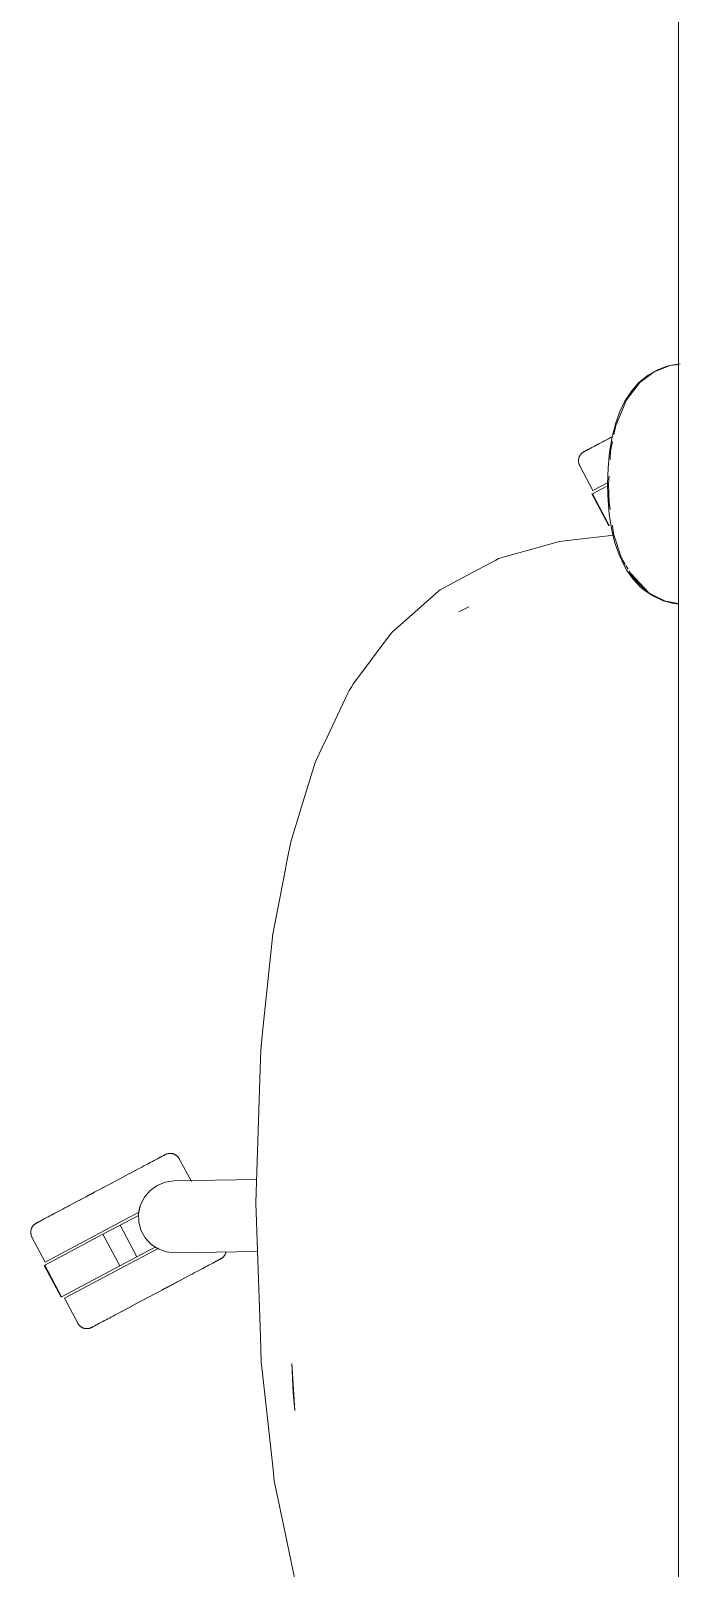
# Model space of a CAD drawing. Header units: millimetres. Extents: x 155927 to 317870, y -36033 to 97293.
# Drawn here: x 160293 to 160546, y 33034 to 33633 of the extents above; entities that cross this region are included whole.
import ezdxf

# ---------------------------------------------------------------- set-up
doc = ezdxf.new("R2010")
doc.units = ezdxf.units.MM
doc.header["$MEASUREMENT"] = 0
doc.layers.add('G-IMPT', color=8, linetype='CONTINUOUS', lineweight=9)
doc.layers.add('I-FURN', color=8, linetype='CONTINUOUS', lineweight=9)

msp = doc.modelspace()

# ---------------------------------------------------------------- linework, layer by layer
at = {"layer": 'G-IMPT'}
for p, q in [((160537.31, 33501.16), (160533.87, 33499.2)), ((160542.47, 33502.9), (160536.28, 33500.49)), ((160537.31, 33501.16), (160540.95, 33502.56)), ((160542.29, 33502.92), (160540.95, 33502.56)), ((160542.29, 33502.92), (160544.69, 33503.37)), ((160542.47, 33502.9), (160545.64, 33503.38)), ((160546.34, 33503.62), (160544.69, 33503.37)), ((160530.65, 33496.33), (160525.43, 33489.54)), ((160527.46, 33493.09), (160530.13, 33496.13)), ((160533.87, 33499.2), (160530.13, 33496.13)), ((160536.28, 33500.49), (160530.65, 33496.33)), ((160525.43, 33489.54), (160523.59, 33485.14)), ((160524.81, 33489.04), (160527.46, 33493.09)), ((160521.24, 33480.63), (160522.83, 33484.97)), ((160521.27, 33479.52), (160523.59, 33485.14)), ((160524.81, 33489.04), (160522.83, 33484.97)), ((160521.24, 33480.63), (160519.81, 33475.15)), ((160521.27, 33479.52), (160520.56, 33476.06)), ((160518.81, 33469.22), (160519.81, 33475.15)), ((160520, 33473.31), (160519.23, 33469.56)), ((160518.81, 33469.22), (160518.25, 33463.07)), ((160519.23, 33469.56), (160519.03, 33466.35)), ((160518.07, 33456.73), (160518.25, 33463.07)), ((160518.63, 33459.84), (160518.44, 33456.73)), ((160518.16, 33452.23), (160518.07, 33456.73)), ((160518.67, 33449.57), (160518.44, 33456.73)), ((160518.16, 33452.23), (160518.73, 33444.91)), ((160518.67, 33449.57), (160519.06, 33446.79)), ((160519.85, 33438.15), (160518.73, 33444.91)), ((160520.52, 33436.8), (160499.24, 33434.39)), ((160520.83, 33434.22), (160519.85, 33438.15)), ((160519.94, 33440.6), (160520.4, 33437.31)), ((160520.4, 33437.31), (160523.43, 33427.92)), ((160496.98, 33433.75), (160475.63, 33427.75)), ((160496.98, 33433.75), (160499.24, 33434.39)), ((160520.83, 33434.22), (160522.56, 33429.13)), ((160474.52, 33427.15), (160463.28, 33421.14)), ((160475.63, 33427.75), (160474.52, 33427.15)), ((160522.56, 33429.13), (160524.77, 33424.5)), ((160523.43, 33427.92), (160524.89, 33425.46)), ((160524.77, 33424.5), (160525.58, 33423.12)), ((160525.17, 33425), (160526.04, 33423.56)), ((160463.28, 33421.14), (160452.85, 33415.55)), ((160528.02, 33419.67), (160525.58, 33423.12)), ((160526.51, 33422.77), (160528.39, 33419.61)), ((160527.2, 33421.7), (160528.48, 33420.23)), ((160527.2, 33421.7), (160534.1, 33414.31)), ((160530.89, 33416.62), (160528.02, 33419.67)), ((160528.39, 33419.61), (160534.1, 33414.31)), ((160528.61, 33420.08), (160531.69, 33416.54)), ((160437.4, 33401.95), (160452.18, 33414.97)), ((160452.18, 33414.97), (160452.85, 33415.55)), ((160530.89, 33416.62), (160532.21, 33415.49)), ((160534.1, 33414.31), (160531.69, 33416.54)), ((160535.43, 33413.29), (160532.21, 33415.49)), ((160536.34, 33413.21), (160534.1, 33414.31)), ((160535.43, 33413.29), (160539.75, 33411.3)), ((160536.34, 33413.21), (160540.6, 33411.1)), ((160543.71, 33410.23), (160539.75, 33411.3)), ((160460.15, 33406.94), (160464.04, 33408.9)), ((160460.15, 33406.94), (160462.45, 33408.12)), ((160462.45, 33408.12), (160464.04, 33408.9)), ((160540.6, 33411.1), (160545.64, 33410.16)), ((160545.64, 33409.99), (160543.71, 33410.23)), ((160437.4, 33401.95), (160434.14, 33399.08)), ((160418.84, 33378.62), (160433.41, 33398.11)), ((160433.41, 33398.11), (160434.14, 33399.08)), ((160417.02, 33375.56), (160407.75, 33355.92)), ((160417.02, 33375.56), (160417.44, 33376.27)), ((160418.38, 33377.84), (160417.44, 33376.27)), ((160418.84, 33378.62), (160418.38, 33377.84)), ((160404.13, 33348.24), (160407.32, 33355)), ((160407.75, 33355.92), (160407.32, 33355)), ((160404.13, 33348.24), (160398.81, 33330.96)), ((160398.81, 33330.96), (160394.62, 33317.36)), ((160394.62, 33317.36), (160393.16, 33309.75)), ((160392.45, 33306.09), (160393.16, 33309.75)), ((160392.45, 33306.09), (160387.59, 33280.71)), ((160387.5, 33280.25), (160383.67, 33243.26)), ((160387.5, 33280.25), (160387.59, 33280.71)), ((160383.67, 33243.26), (160382.94, 33236.19)), ((160382.72, 33228.93), (160382.94, 33236.19)), ((160381.1, 33176.77), (160382.72, 33228.93)), ((160382.81, 33124.58), (160381.1, 33176.77)), ((160382.81, 33124.58), (160383.13, 33114.64)), ((160383.61, 33110.27), (160383.13, 33114.64)), ((160395.01, 33114.11), (160395.65, 33102.77)), ((160395.01, 33114.11), (160396.26, 33095.83)), ((160383.61, 33110.27), (160387.74, 33072.82)), ((160396.26, 33095.83), (160395.65, 33102.77)), ((160388.23, 33068.41), (160387.74, 33072.82)), ((160392.58, 33047.46), (160388.23, 33068.41)), ((160392.58, 33047.46), (160393.34, 33043.78)), ((160393.34, 33043.78), (160396.21, 33029.96))]:
    msp.add_line(p, q, dxfattribs=at)
at = {"layer": 'I-FURN'}
for p, q in [((160545.64, 32621.19), (160545.64, 34221.19)), ((160545.64, 34221.19), (160545.64, 32621.19)), ((160511.71, 33470.84), (160512.19, 33471.1)), ((160512.46, 33471.25), (160511.96, 33470.98)), ((160512.19, 33471.1), (160512.7, 33471.37)), ((160513, 33471.53), (160512.46, 33471.25)), ((160512.7, 33471.37), (160513.26, 33471.67)), ((160513.57, 33471.83), (160513, 33471.53)), ((160513.26, 33471.67), (160513.84, 33471.98)), ((160514.17, 33472.15), (160513.57, 33471.83)), ((160514.8, 33472.49), (160514.17, 33472.15)), ((160515.47, 33472.84), (160514.8, 33472.49)), ((160516.16, 33473.21), (160515.47, 33472.84)), ((160516.88, 33473.6), (160516.16, 33473.21)), ((160517.63, 33473.99), (160516.88, 33473.6)), ((160518.41, 33474.41), (160517.63, 33473.99)), ((160519.21, 33474.83), (160518.41, 33474.41)), ((160520.03, 33475.27), (160519.21, 33474.83)), ((160506.73, 33465.9), (160506.74, 33466.06)), ((160506.73, 33465.74), (160506.73, 33465.9)), ((160506.73, 33465.58), (160506.73, 33465.74)), ((160506.74, 33465.42), (160506.73, 33465.58)), ((160506.74, 33466.06), (160506.75, 33466.22)), ((160506.76, 33465.26), (160506.74, 33465.42)), ((160506.75, 33466.22), (160506.77, 33466.38)), ((160506.78, 33465.1), (160506.76, 33465.26)), ((160506.77, 33466.38), (160506.8, 33466.54)), ((160506.81, 33464.94), (160506.78, 33465.1)), ((160506.8, 33466.54), (160506.83, 33466.7)), ((160506.83, 33466.7), (160506.87, 33466.85)), ((160506.87, 33466.85), (160506.92, 33467.01)), ((160506.92, 33467.01), (160506.97, 33467.16)), ((160506.97, 33467.16), (160507.03, 33467.31)), ((160507.03, 33467.31), (160507.1, 33467.46)), ((160507.1, 33467.46), (160507.17, 33467.6)), ((160507.17, 33467.6), (160507.24, 33467.75)), ((160507.24, 33467.75), (160507.32, 33467.88)), ((160507.32, 33467.88), (160507.41, 33468.02)), ((160507.41, 33468.02), (160507.5, 33468.15)), ((160507.5, 33468.15), (160507.6, 33468.28)), ((160507.6, 33468.28), (160507.7, 33468.4)), ((160507.7, 33468.4), (160507.81, 33468.52)), ((160507.81, 33468.52), (160507.92, 33468.64)), ((160507.92, 33468.64), (160508.04, 33468.75)), ((160508.04, 33468.75), (160508.16, 33468.86)), ((160508.16, 33468.86), (160508.29, 33468.96)), ((160508.29, 33468.96), (160508.42, 33469.06)), ((160508.42, 33469.06), (160508.55, 33469.15)), ((160508.55, 33469.15), (160508.69, 33469.23)), ((160508.69, 33469.23), (160508.83, 33469.31)), ((160508.83, 33469.31), (160508.86, 33469.33)), ((160508.86, 33469.33), (160508.88, 33469.34)), ((160508.87, 33469.34), (160508.86, 33469.33)), ((160508.91, 33469.36), (160508.87, 33469.34)), ((160508.88, 33469.34), (160508.94, 33469.38)), ((160508.99, 33469.4), (160508.91, 33469.36)), ((160508.94, 33469.38), (160509.05, 33469.43)), ((160509.12, 33469.47), (160508.99, 33469.4)), ((160509.05, 33469.43), (160509.19, 33469.5)), ((160509.28, 33469.55), (160509.12, 33469.47)), ((160509.19, 33469.5), (160509.37, 33469.6)), ((160509.48, 33469.66), (160509.28, 33469.55)), ((160509.37, 33469.6), (160509.58, 33469.72)), ((160509.72, 33469.79), (160509.48, 33469.66)), ((160509.58, 33469.72), (160509.84, 33469.85)), ((160510, 33469.94), (160509.72, 33469.79)), ((160509.84, 33469.85), (160510.14, 33470.01)), ((160510.32, 33470.1), (160510, 33469.94)), ((160510.14, 33470.01), (160510.48, 33470.19)), ((160510.67, 33470.29), (160510.32, 33470.1)), ((160510.48, 33470.19), (160510.85, 33470.39)), ((160511.07, 33470.5), (160510.67, 33470.29)), ((160510.85, 33470.39), (160511.26, 33470.61)), ((160511.5, 33470.73), (160511.07, 33470.5)), ((160511.26, 33470.61), (160511.71, 33470.84)), ((160511.96, 33470.98), (160511.5, 33470.73)), ((160506.85, 33464.78), (160506.81, 33464.94)), ((160506.89, 33464.63), (160506.85, 33464.78)), ((160506.94, 33464.47), (160506.89, 33464.63)), ((160507, 33464.32), (160506.94, 33464.47)), ((160507.06, 33464.17), (160507, 33464.32)), ((160507.13, 33464.03), (160507.06, 33464.17)), ((160507.2, 33463.88), (160507.13, 33464.03)), ((160507.2, 33463.88), (160512.35, 33454.2)), ((160512.16, 33452.97), (160517.46, 33455.78)), ((160512.35, 33454.2), (160517.98, 33457.19)), ((160511.99, 33452.87), (160518.57, 33440.51)), ((160518.74, 33440.6), (160512.16, 33452.97)), ((160518.83, 33440.65), (160518.74, 33440.6)), ((160345.78, 33195.52), (160345.92, 33195.59)), ((160345.92, 33195.59), (160346.07, 33195.66)), ((160346.07, 33195.66), (160346.22, 33195.72)), ((160346.22, 33195.72), (160346.37, 33195.77)), ((160346.37, 33195.77), (160346.52, 33195.82)), ((160346.52, 33195.82), (160346.68, 33195.87)), ((160346.68, 33195.87), (160346.84, 33195.9)), ((160346.84, 33195.9), (160347, 33195.93)), ((160347, 33195.93), (160347.15, 33195.96)), ((160347.15, 33195.96), (160347.32, 33195.97)), ((160347.32, 33195.97), (160347.48, 33195.99)), ((160347.48, 33195.99), (160347.64, 33195.99)), ((160347.64, 33195.99), (160347.8, 33195.99)), ((160347.8, 33195.99), (160347.96, 33195.98)), ((160347.96, 33195.98), (160348.12, 33195.97)), ((160348.12, 33195.97), (160348.28, 33195.94)), ((160348.28, 33195.94), (160348.44, 33195.92)), ((160348.44, 33195.92), (160348.6, 33195.88)), ((160348.6, 33195.88), (160348.75, 33195.84)), ((160348.75, 33195.84), (160348.91, 33195.8)), ((160348.91, 33195.8), (160349.06, 33195.74)), ((160349.06, 33195.74), (160349.21, 33195.69)), ((160349.21, 33195.69), (160349.36, 33195.62)), ((160349.36, 33195.62), (160349.5, 33195.55)), ((160333.76, 33189.13), (160334.61, 33189.58)), ((160335.06, 33189.82), (160334.22, 33189.37)), ((160335.87, 33190.25), (160335.06, 33189.82)), ((160336.66, 33190.67), (160335.87, 33190.25)), ((160337.42, 33191.07), (160336.66, 33190.67)), ((160338.16, 33191.46), (160337.42, 33191.07)), ((160338.86, 33191.84), (160338.16, 33191.46)), ((160339.54, 33192.2), (160338.86, 33191.84)), ((160340.19, 33192.55), (160339.54, 33192.2)), ((160340.81, 33192.87), (160340.19, 33192.55)), ((160341.39, 33193.18), (160340.81, 33192.87)), ((160341.08, 33193.02), (160341.65, 33193.32)), ((160341.94, 33193.48), (160341.39, 33193.18)), ((160341.65, 33193.32), (160342.18, 33193.61)), ((160342.46, 33193.75), (160341.94, 33193.48)), ((160342.18, 33193.61), (160342.68, 33193.87)), ((160342.94, 33194.01), (160342.46, 33193.75)), ((160342.68, 33193.87), (160343.15, 33194.12)), ((160343.39, 33194.25), (160342.94, 33194.01)), ((160343.15, 33194.12), (160343.58, 33194.35)), ((160343.8, 33194.46), (160343.39, 33194.25)), ((160343.58, 33194.35), (160343.97, 33194.56)), ((160344.17, 33194.66), (160343.8, 33194.46)), ((160343.97, 33194.56), (160344.33, 33194.75)), ((160344.5, 33194.84), (160344.17, 33194.66)), ((160344.33, 33194.75), (160344.65, 33194.91)), ((160344.8, 33195), (160344.5, 33194.84)), ((160344.65, 33194.91), (160344.92, 33195.06)), ((160345.06, 33195.14), (160344.8, 33195)), ((160344.92, 33195.06), (160345.17, 33195.19)), ((160345.28, 33195.25), (160345.06, 33195.14)), ((160345.17, 33195.19), (160345.37, 33195.3)), ((160345.46, 33195.35), (160345.28, 33195.25)), ((160345.37, 33195.3), (160345.53, 33195.38)), ((160345.6, 33195.42), (160345.46, 33195.35)), ((160345.53, 33195.38), (160345.65, 33195.45)), ((160345.7, 33195.48), (160345.6, 33195.42)), ((160345.65, 33195.45), (160345.73, 33195.49)), ((160345.76, 33195.51), (160345.7, 33195.48)), ((160345.73, 33195.49), (160345.77, 33195.52)), ((160345.78, 33195.52), (160345.76, 33195.51)), ((160345.77, 33195.52), (160345.78, 33195.52)), ((160349.5, 33195.55), (160349.64, 33195.47)), ((160349.64, 33195.47), (160349.78, 33195.39)), ((160349.78, 33195.39), (160349.92, 33195.31)), ((160349.92, 33195.31), (160350.05, 33195.21)), ((160350.05, 33195.21), (160350.18, 33195.12)), ((160350.18, 33195.12), (160350.3, 33195.01)), ((160350.3, 33195.01), (160350.42, 33194.9)), ((160350.42, 33194.9), (160350.54, 33194.79)), ((160350.54, 33194.79), (160350.65, 33194.68)), ((160350.65, 33194.68), (160350.76, 33194.55)), ((160350.76, 33194.55), (160350.86, 33194.43)), ((160350.86, 33194.43), (160350.95, 33194.3)), ((160350.95, 33194.3), (160351.04, 33194.17)), ((160351.04, 33194.17), (160351.13, 33194.03)), ((160351.13, 33194.03), (160351.21, 33193.89)), ((160351.21, 33193.89), (160351.23, 33193.85)), ((160355.93, 33185.01), (160351.23, 33193.85)), ((160322.38, 33183.08), (160323.38, 33183.61)), ((160323.92, 33183.9), (160322.92, 33183.36)), ((160323.38, 33183.61), (160324.38, 33184.14)), ((160324.92, 33184.42), (160323.92, 33183.9)), ((160324.38, 33184.14), (160325.37, 33184.67)), ((160325.9, 33184.95), (160324.92, 33184.42)), ((160325.37, 33184.67), (160326.35, 33185.19)), ((160326.88, 33185.47), (160325.9, 33184.95)), ((160326.35, 33185.19), (160327.33, 33185.71)), ((160327.85, 33185.98), (160326.88, 33185.47)), ((160327.33, 33185.71), (160328.29, 33186.22)), ((160328.81, 33186.49), (160327.85, 33185.98)), ((160328.29, 33186.22), (160329.24, 33186.73)), ((160329.75, 33187), (160328.81, 33186.49)), ((160329.24, 33186.73), (160330.18, 33187.22)), ((160330.68, 33187.49), (160329.75, 33187)), ((160330.18, 33187.22), (160331.1, 33187.71)), ((160331.59, 33187.98), (160330.68, 33187.49)), ((160331.1, 33187.71), (160332.01, 33188.2)), ((160332.49, 33188.45), (160331.59, 33187.98)), ((160332.01, 33188.2), (160332.9, 33188.67)), ((160333.37, 33188.92), (160332.49, 33188.45)), ((160332.9, 33188.67), (160333.76, 33189.13)), ((160334.22, 33189.37), (160333.37, 33188.92)), ((160342.57, 33183.51), (160345.7, 33184.76)), ((160345.7, 33184.76), (160349.04, 33185.23)), ((160349.04, 33185.23), (160381.38, 33185.79)), ((160311.53, 33177.31), (160312.48, 33177.81)), ((160312.99, 33178.09), (160312.04, 33177.58)), ((160312.48, 33177.81), (160313.44, 33178.32)), ((160313.96, 33178.6), (160312.99, 33178.09)), ((160313.44, 33178.32), (160314.4, 33178.84)), ((160314.93, 33179.12), (160313.96, 33178.6)), ((160314.4, 33178.84), (160315.38, 33179.36)), ((160315.92, 33179.64), (160314.93, 33179.12)), ((160315.38, 33179.36), (160316.37, 33179.88)), ((160316.91, 33180.17), (160315.92, 33179.64)), ((160316.37, 33179.88), (160317.36, 33180.41)), ((160317.9, 33180.7), (160316.91, 33180.17)), ((160317.36, 33180.41), (160318.36, 33180.94)), ((160318.9, 33181.23), (160317.9, 33180.7)), ((160318.36, 33180.94), (160319.37, 33181.47)), ((160319.91, 33181.76), (160318.9, 33181.23)), ((160319.37, 33181.47), (160320.37, 33182.01)), ((160320.91, 33182.3), (160319.91, 33181.76)), ((160320.37, 33182.01), (160321.38, 33182.54)), ((160321.92, 33182.83), (160320.91, 33182.3)), ((160321.38, 33182.54), (160322.38, 33183.08)), ((160322.92, 33183.36), (160321.92, 33182.83)), ((160336.12, 33175.97), (160337.63, 33178.98)), ((160337.63, 33178.98), (160339.83, 33181.55)), ((160339.83, 33181.55), (160342.57, 33183.51)), ((160298.99, 33153.65), (160335.71, 33173.17)), ((160300.81, 33171.61), (160300.21, 33171.29)), ((160301.44, 33171.94), (160300.81, 33171.61)), ((160302.11, 33172.3), (160301.44, 33171.94)), ((160302.8, 33172.67), (160302.11, 33172.3)), ((160303.52, 33173.05), (160302.8, 33172.67)), ((160304.27, 33173.45), (160303.52, 33173.05)), ((160305.05, 33173.86), (160304.27, 33173.45)), ((160305.85, 33174.29), (160305.05, 33173.86)), ((160306.67, 33174.73), (160305.85, 33174.29)), ((160307.52, 33175.18), (160306.67, 33174.73)), ((160308.39, 33175.64), (160307.52, 33175.18)), ((160309.28, 33176.11), (160308.39, 33175.64)), ((160310.18, 33176.59), (160309.28, 33176.11)), ((160309.69, 33176.33), (160310.6, 33176.82)), ((160311.1, 33177.08), (160310.18, 33176.59)), ((160310.6, 33176.82), (160311.53, 33177.31)), ((160312.04, 33177.58), (160311.1, 33177.08)), ((160328.15, 33168.03), (160335.3, 33171.82)), ((160335.37, 33172.68), (160336.12, 33175.97)), ((160335.43, 33169.31), (160335.37, 33172.68)), ((160293.38, 33165.52), (160293.39, 33165.68)), ((160293.39, 33165.68), (160293.41, 33165.84)), ((160293.41, 33165.84), (160293.44, 33165.99)), ((160293.44, 33165.99), (160293.47, 33166.15)), ((160293.47, 33166.15), (160293.51, 33166.31)), ((160293.51, 33166.31), (160293.56, 33166.46)), ((160293.56, 33166.46), (160293.61, 33166.62)), ((160293.61, 33166.62), (160293.67, 33166.77)), ((160293.67, 33166.77), (160293.74, 33166.91)), ((160293.74, 33166.91), (160293.81, 33167.06)), ((160293.81, 33167.06), (160293.88, 33167.2)), ((160293.88, 33167.2), (160293.96, 33167.34)), ((160293.96, 33167.34), (160294.05, 33167.47)), ((160294.05, 33167.47), (160294.14, 33167.61)), ((160294.14, 33167.61), (160294.24, 33167.74)), ((160294.24, 33167.74), (160294.34, 33167.86)), ((160294.34, 33167.86), (160294.45, 33167.98)), ((160294.45, 33167.98), (160294.56, 33168.09)), ((160294.56, 33168.09), (160294.68, 33168.21)), ((160294.68, 33168.21), (160294.8, 33168.31)), ((160294.8, 33168.31), (160294.93, 33168.41)), ((160294.93, 33168.41), (160295.06, 33168.51)), ((160295.06, 33168.51), (160295.19, 33168.6)), ((160295.19, 33168.6), (160295.33, 33168.69)), ((160295.33, 33168.69), (160295.47, 33168.77)), ((160295.47, 33168.77), (160295.51, 33168.79)), ((160295.55, 33168.81), (160295.51, 33168.79)), ((160295.51, 33168.79), (160295.53, 33168.8)), ((160295.51, 33168.79), (160295.51, 33168.79)), ((160295.53, 33168.8), (160295.59, 33168.83)), ((160295.64, 33168.86), (160295.55, 33168.81)), ((160295.59, 33168.83), (160295.69, 33168.88)), ((160295.76, 33168.92), (160295.64, 33168.86)), ((160295.69, 33168.88), (160295.83, 33168.96)), ((160295.92, 33169.01), (160295.76, 33168.92)), ((160295.83, 33168.96), (160296.01, 33169.05)), ((160296.12, 33169.11), (160295.92, 33169.01)), ((160296.01, 33169.05), (160296.23, 33169.17)), ((160296.36, 33169.24), (160296.12, 33169.11)), ((160296.23, 33169.17), (160296.48, 33169.31)), ((160296.64, 33169.39), (160296.36, 33169.24)), ((160296.48, 33169.31), (160296.78, 33169.47)), ((160296.96, 33169.56), (160296.64, 33169.39)), ((160296.78, 33169.47), (160297.12, 33169.64)), ((160297.31, 33169.75), (160296.96, 33169.56)), ((160297.12, 33169.64), (160297.49, 33169.84)), ((160297.71, 33169.96), (160297.31, 33169.75)), ((160297.49, 33169.84), (160297.9, 33170.06)), ((160298.14, 33170.19), (160297.71, 33169.96)), ((160297.9, 33170.06), (160298.35, 33170.3)), ((160298.6, 33170.43), (160298.14, 33170.19)), ((160298.35, 33170.3), (160298.83, 33170.55)), ((160299.1, 33170.7), (160298.6, 33170.43)), ((160298.83, 33170.55), (160299.35, 33170.83)), ((160299.64, 33170.98), (160299.1, 33170.7)), ((160299.35, 33170.83), (160299.9, 33171.12)), ((160300.21, 33171.29), (160299.64, 33170.98)), ((160299.9, 33171.12), (160300.48, 33171.43)), ((160321.51, 33164.49), (160328.15, 33168.03)), ((160334.73, 33155.66), (160328.15, 33168.03)), ((160336.29, 33166.05), (160335.43, 33169.31)), ((160337.91, 33163.09), (160336.29, 33166.05)), ((160293.37, 33165.35), (160293.38, 33165.52)), ((160293.37, 33165.19), (160293.37, 33165.35)), ((160293.37, 33165.03), (160293.37, 33165.19)), ((160293.38, 33164.87), (160293.37, 33165.03)), ((160293.4, 33164.71), (160293.38, 33164.87)), ((160293.42, 33164.55), (160293.4, 33164.71)), ((160293.45, 33164.39), (160293.42, 33164.55)), ((160293.49, 33164.24), (160293.45, 33164.39)), ((160293.53, 33164.08), (160293.49, 33164.24)), ((160293.58, 33163.93), (160293.53, 33164.08)), ((160293.64, 33163.78), (160293.58, 33163.93)), ((160293.7, 33163.63), (160293.64, 33163.78)), ((160293.77, 33163.48), (160293.7, 33163.63)), ((160293.84, 33163.34), (160293.77, 33163.48)), ((160293.84, 33163.34), (160298.99, 33153.65)), ((160298.8, 33152.42), (160321.51, 33164.49)), ((160328.09, 33152.13), (160321.51, 33164.49)), ((160340.19, 33160.6), (160337.91, 33163.09)), ((160343, 33158.74), (160340.19, 33160.6)), ((160306.5, 33139.52), (160343.25, 33159.06)), ((160334.73, 33155.66), (160328.09, 33152.13)), ((160341.87, 33159.46), (160334.73, 33155.66)), ((160346.18, 33157.59), (160343, 33158.74)), ((160349.53, 33157.25), (160346.18, 33157.59)), ((160381.72, 33157.81), (160349.53, 33157.25)), ((160364.98, 33153.63), (160364.54, 33153.39)), ((160364.75, 33153.5), (160365.17, 33153.73)), ((160365.39, 33153.85), (160364.98, 33153.63)), ((160365.17, 33153.73), (160365.57, 33153.94)), ((160365.76, 33154.05), (160365.39, 33153.85)), ((160365.57, 33153.94), (160365.92, 33154.13)), ((160366.1, 33154.22), (160365.76, 33154.05)), ((160365.92, 33154.13), (160366.24, 33154.3)), ((160366.4, 33154.38), (160366.1, 33154.22)), ((160366.24, 33154.3), (160366.52, 33154.45)), ((160366.66, 33154.52), (160366.4, 33154.38)), ((160366.52, 33154.45), (160366.76, 33154.58)), ((160366.87, 33154.64), (160366.66, 33154.52)), ((160366.76, 33154.58), (160366.96, 33154.68)), ((160367.05, 33154.73), (160366.87, 33154.64)), ((160366.96, 33154.68), (160367.12, 33154.77)), ((160367.2, 33154.81), (160367.05, 33154.73)), ((160367.12, 33154.77), (160367.25, 33154.83)), ((160367.3, 33154.86), (160367.2, 33154.81)), ((160367.25, 33154.83), (160367.33, 33154.88)), ((160367.36, 33154.89), (160367.3, 33154.86)), ((160367.33, 33154.88), (160367.37, 33154.9)), ((160367.38, 33154.9), (160367.36, 33154.89)), ((160367.37, 33154.9), (160367.38, 33154.9)), ((160367.41, 33154.92), (160367.38, 33154.9)), ((160367.55, 33155), (160367.41, 33154.92)), ((160367.69, 33155.09), (160367.55, 33155)), ((160367.82, 33155.18), (160367.69, 33155.09)), ((160367.95, 33155.28), (160367.82, 33155.18)), ((160368.08, 33155.38), (160367.95, 33155.28)), ((160368.2, 33155.48), (160368.08, 33155.38)), ((160368.32, 33155.59), (160368.2, 33155.48)), ((160368.43, 33155.71), (160368.32, 33155.59)), ((160368.54, 33155.83), (160368.43, 33155.71)), ((160368.64, 33155.95), (160368.54, 33155.83)), ((160368.74, 33156.08), (160368.64, 33155.95)), ((160368.83, 33156.21), (160368.74, 33156.08)), ((160368.92, 33156.35), (160368.83, 33156.21)), ((160369, 33156.49), (160368.92, 33156.35)), ((160369.07, 33156.63), (160369, 33156.49)), ((160369.14, 33156.78), (160369.07, 33156.63)), ((160369.21, 33156.92), (160369.14, 33156.78)), ((160369.27, 33157.07), (160369.21, 33156.92)), ((160369.32, 33157.23), (160369.27, 33157.07)), ((160369.37, 33157.38), (160369.32, 33157.23)), ((160369.41, 33157.54), (160369.37, 33157.38)), ((160298.63, 33152.33), (160305.21, 33139.97)), ((160305.38, 33140.06), (160298.8, 33152.42)), ((160328.09, 33152.13), (160305.38, 33140.06)), ((160353.61, 33147.58), (160354.49, 33148.05)), ((160354.49, 33148.05), (160355.36, 33148.51)), ((160355.36, 33148.51), (160356.21, 33148.96)), ((160356.21, 33148.96), (160357.03, 33149.4)), ((160357.03, 33149.4), (160357.83, 33149.83)), ((160357.83, 33149.83), (160358.61, 33150.24)), ((160358.61, 33150.24), (160359.36, 33150.64)), ((160359.36, 33150.64), (160360.08, 33151.02)), ((160360.08, 33151.02), (160360.77, 33151.39)), ((160360.77, 33151.39), (160361.44, 33151.75)), ((160361.44, 33151.75), (160362.07, 33152.08)), ((160362.07, 33152.08), (160362.67, 33152.4)), ((160362.99, 33152.57), (160362.4, 33152.26)), ((160362.67, 33152.4), (160363.24, 33152.71)), ((160363.54, 33152.86), (160362.99, 33152.57)), ((160363.24, 33152.71), (160363.78, 33152.99)), ((160364.05, 33153.14), (160363.54, 33152.86)), ((160363.78, 33152.99), (160364.28, 33153.26)), ((160364.54, 33153.39), (160364.05, 33153.14)), ((160364.28, 33153.26), (160364.75, 33153.5)), ((160342.51, 33141.68), (160341.5, 33141.15)), ((160341.97, 33141.39), (160342.97, 33141.93)), ((160343.51, 33142.22), (160342.51, 33141.68)), ((160342.97, 33141.93), (160343.98, 33142.46)), ((160344.52, 33142.75), (160343.51, 33142.22)), ((160343.98, 33142.46), (160344.98, 33142.99)), ((160345.52, 33143.28), (160344.52, 33142.75)), ((160344.98, 33142.99), (160345.98, 33143.52)), ((160346.51, 33143.81), (160345.52, 33143.28)), ((160345.98, 33143.52), (160346.97, 33144.05)), ((160347.5, 33144.33), (160346.51, 33143.81)), ((160346.97, 33144.05), (160347.95, 33144.57)), ((160348.48, 33144.85), (160347.5, 33144.33)), ((160347.95, 33144.57), (160348.92, 33145.09)), ((160349.45, 33145.37), (160348.48, 33144.85)), ((160348.92, 33145.09), (160349.89, 33145.6)), ((160350.4, 33145.88), (160349.45, 33145.37)), ((160349.89, 33145.6), (160350.84, 33146.11)), ((160351.35, 33146.38), (160350.4, 33145.88)), ((160350.84, 33146.11), (160351.78, 33146.61)), ((160352.28, 33146.87), (160351.35, 33146.38)), ((160351.78, 33146.61), (160352.7, 33147.1)), ((160353.19, 33147.36), (160352.28, 33146.87)), ((160352.7, 33147.1), (160353.61, 33147.58)), ((160306.5, 33139.52), (160311.65, 33129.84)), ((160330.39, 33135.24), (160331.29, 33135.71)), ((160331.78, 33135.97), (160330.87, 33135.49)), ((160331.29, 33135.71), (160332.2, 33136.2)), ((160332.7, 33136.47), (160331.78, 33135.97)), ((160332.2, 33136.2), (160333.13, 33136.69)), ((160333.64, 33136.96), (160332.7, 33136.47)), ((160333.13, 33136.69), (160334.07, 33137.2)), ((160334.59, 33137.47), (160333.64, 33136.96)), ((160334.07, 33137.2), (160335.03, 33137.7)), ((160335.55, 33137.98), (160334.59, 33137.47)), ((160335.03, 33137.7), (160336, 33138.22)), ((160336.53, 33138.5), (160335.55, 33137.98)), ((160336, 33138.22), (160336.98, 33138.74)), ((160337.51, 33139.02), (160336.53, 33138.5)), ((160336.98, 33138.74), (160337.97, 33139.27)), ((160338.5, 33139.55), (160337.51, 33139.02)), ((160337.97, 33139.27), (160338.96, 33139.79)), ((160339.5, 33140.08), (160338.5, 33139.55)), ((160338.96, 33139.79), (160339.96, 33140.33)), ((160340.5, 33140.61), (160339.5, 33140.08)), ((160339.96, 33140.33), (160340.96, 33140.86)), ((160341.5, 33141.15), (160340.5, 33140.61)), ((160340.96, 33140.86), (160341.97, 33141.39)), ((160311.67, 33129.8), (160311.65, 33129.84)), ((160311.75, 33129.66), (160311.67, 33129.8)), ((160319.5, 33129.44), (160319.94, 33129.68)), ((160320.2, 33129.82), (160319.73, 33129.57)), ((160319.94, 33129.68), (160320.42, 33129.94)), ((160320.7, 33130.08), (160320.2, 33129.82)), ((160320.42, 33129.94), (160320.94, 33130.21)), ((160321.23, 33130.37), (160320.7, 33130.08)), ((160320.94, 33130.21), (160321.49, 33130.51)), ((160321.8, 33130.67), (160321.23, 33130.37)), ((160321.49, 33130.51), (160322.08, 33130.82)), ((160322.08, 33130.82), (160322.69, 33131.14)), ((160322.69, 33131.14), (160323.34, 33131.49)), ((160323.34, 33131.49), (160324.02, 33131.85)), ((160324.02, 33131.85), (160324.73, 33132.22)), ((160324.73, 33132.22), (160325.46, 33132.62)), ((160325.46, 33132.62), (160326.22, 33133.02)), ((160326.22, 33133.02), (160327.01, 33133.44)), ((160327.01, 33133.44), (160327.82, 33133.87)), ((160327.82, 33133.87), (160328.66, 33134.32)), ((160329.12, 33134.56), (160328.27, 33134.11)), ((160328.66, 33134.32), (160329.51, 33134.77)), ((160329.98, 33135.02), (160329.12, 33134.56)), ((160329.51, 33134.77), (160330.39, 33135.24)), ((160330.87, 33135.49), (160329.98, 33135.02)), ((160311.84, 33129.52), (160311.75, 33129.66)), ((160311.93, 33129.39), (160311.84, 33129.52)), ((160312.02, 33129.26), (160311.93, 33129.39)), ((160312.13, 33129.13), (160312.02, 33129.26)), ((160312.23, 33129.01), (160312.13, 33129.13)), ((160312.34, 33128.9), (160312.23, 33129.01)), ((160312.46, 33128.78), (160312.34, 33128.9)), ((160312.58, 33128.68), (160312.46, 33128.78)), ((160312.7, 33128.57), (160312.58, 33128.68)), ((160312.83, 33128.48), (160312.7, 33128.57)), ((160312.96, 33128.38), (160312.83, 33128.48)), ((160313.1, 33128.3), (160312.96, 33128.38)), ((160313.24, 33128.21), (160313.1, 33128.3)), ((160313.38, 33128.14), (160313.24, 33128.21)), ((160313.52, 33128.07), (160313.38, 33128.14)), ((160313.67, 33128), (160313.52, 33128.07)), ((160313.82, 33127.95), (160313.67, 33128)), ((160313.97, 33127.89), (160313.82, 33127.95)), ((160314.13, 33127.85), (160313.97, 33127.89)), ((160314.29, 33127.81), (160314.13, 33127.85)), ((160314.44, 33127.77), (160314.29, 33127.81)), ((160314.6, 33127.75), (160314.44, 33127.77)), ((160314.76, 33127.72), (160314.6, 33127.75)), ((160314.92, 33127.71), (160314.76, 33127.72)), ((160315.08, 33127.7), (160314.92, 33127.71)), ((160315.24, 33127.7), (160315.08, 33127.7)), ((160315.41, 33127.7), (160315.24, 33127.7)), ((160315.57, 33127.72), (160315.41, 33127.7)), ((160315.73, 33127.73), (160315.57, 33127.72)), ((160315.89, 33127.76), (160315.73, 33127.73)), ((160316.04, 33127.79), (160315.89, 33127.76)), ((160316.2, 33127.82), (160316.04, 33127.79)), ((160316.36, 33127.87), (160316.2, 33127.82)), ((160316.51, 33127.92), (160316.36, 33127.87)), ((160316.66, 33127.97), (160316.51, 33127.92)), ((160316.81, 33128.03), (160316.66, 33127.97)), ((160316.96, 33128.1), (160316.81, 33128.03)), ((160317.1, 33128.17), (160316.96, 33128.1)), ((160317.1, 33128.17), (160317.12, 33128.18)), ((160317.11, 33128.17), (160317.1, 33128.17)), ((160317.15, 33128.2), (160317.11, 33128.17)), ((160317.12, 33128.18), (160317.18, 33128.21)), ((160317.23, 33128.24), (160317.15, 33128.2)), ((160317.18, 33128.21), (160317.28, 33128.27)), ((160317.35, 33128.3), (160317.23, 33128.24)), ((160317.28, 33128.27), (160317.42, 33128.34)), ((160317.51, 33128.39), (160317.35, 33128.3)), ((160317.42, 33128.34), (160317.6, 33128.44)), ((160317.72, 33128.5), (160317.51, 33128.39)), ((160317.6, 33128.44), (160317.82, 33128.55)), ((160317.96, 33128.63), (160317.72, 33128.5)), ((160317.82, 33128.55), (160318.08, 33128.69)), ((160318.24, 33128.77), (160317.96, 33128.63)), ((160318.08, 33128.69), (160318.38, 33128.85)), ((160318.55, 33128.94), (160318.24, 33128.77)), ((160318.38, 33128.85), (160318.71, 33129.03)), ((160318.91, 33129.13), (160318.55, 33128.94)), ((160318.71, 33129.03), (160319.09, 33129.23)), ((160319.3, 33129.34), (160318.91, 33129.13)), ((160319.09, 33129.23), (160319.5, 33129.44)), ((160319.73, 33129.57), (160319.3, 33129.34))]:
    msp.add_line(p, q, dxfattribs=at)
msp.add_arc((160349.1, 33171.23), 13.81, 162.66397, 167.65266, dxfattribs=at)
msp.add_open_spline([(160335.49, 33173.6), (160335.57, 33174.03), (160335.67, 33174.45), (160335.78, 33174.87)], degree=3, dxfattribs=at)

doc.saveas('drawing.dxf')
